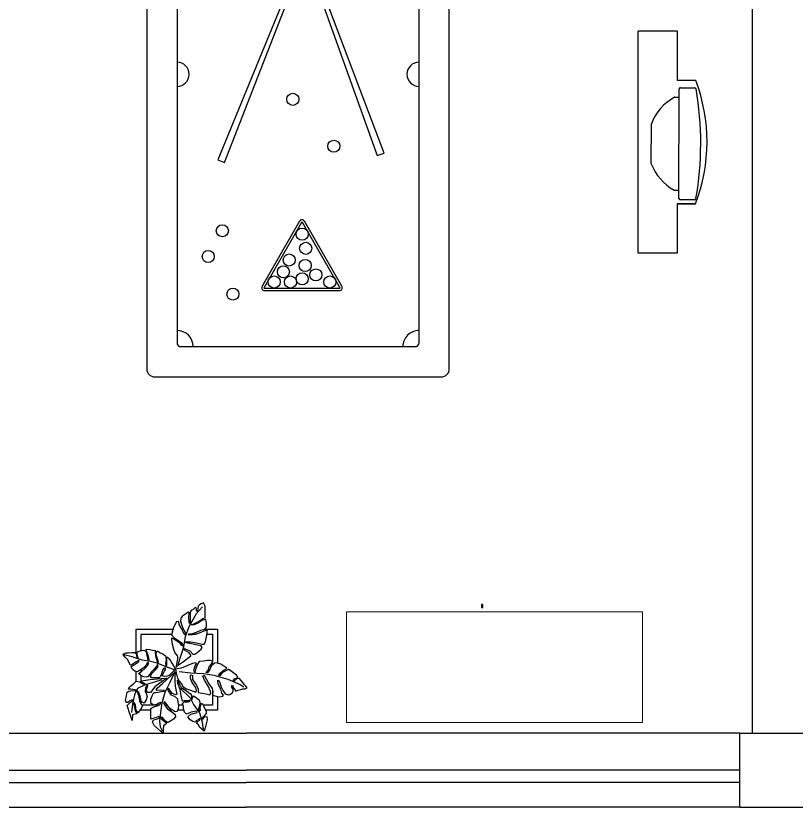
# Model space of a CAD drawing. Header units: inches. Extents: x 482566 to 494966, y -26460 to -22226.
# Drawn here: x 486226.7 to 486369, y -26320 to -26175.7 of the extents above; entities that cross this region are included whole.
import ezdxf

# ---------------------------------------------------------------- set-up
doc = ezdxf.new("R2010")
doc.units = ezdxf.units.IN
doc.header["$LTSCALE"] = 15
doc.header["$MEASUREMENT"] = 0
for name, color, linetype in [('A-DIMENSION', 4, 'Continuous'), ('A-GLASS', 4, 'Continuous'), ('A-WALL', 7, 'Continuous'), ('cad-block.com', 250, 'Continuous'), ('Ceco.NET 17', 3, 'Continuous'), ('furniture', 4, 'Continuous'), ('I-WALL-IN', 3, 'Continuous')]:
    doc.layers.add(name, color=color, linetype=linetype)
doc.layers.add('A-furniture', color=50, linetype='Continuous', lineweight=9)
doc.layers.add('COL', color=40, linetype='Continuous', lineweight=40)

# ---------------------------------------------------------------- blocks, each defined once
blk = doc.blocks.new('A$C756F409C')
at = {"layer": 'A-furniture'}
blk.add_lwpolyline([(0, -0.448), (1.2, -0.448), (1.2, 0), (0, 0)], close=True, dxfattribs=at)
blk = doc.blocks.new('TYH TY')
at = {"layer": 'furniture'}
for p, q in [((7404.2684, -2935.1728), (7404.2684, -2934.8866)), ((7404.2684, -2934.8866), (7405.8878, -2934.8866)), ((7405.8878, -2935.1728), (7405.8878, -2934.8866)), ((7404.9203, -2934.9826), (7405.212, -2934.9826)), ((7404.6281, -2935.1728), (7404.2684, -2935.1728)), ((7404.6281, -2935.1728), (7404.6281, -2935.306)), ((7404.6281, -2935.1728), (7404.6281, -2935.1728)), ((7404.6281, -2935.1728), (7404.6281, -2935.1728)), ((7404.6281, -2935.306), (7404.6281, -2935.1728)), ((7404.6675, -2935.1849), (7405.4648, -2935.1849)), ((7404.7267, -2935.1542), (7404.7267, -2935.1849)), ((7405.4056, -2935.1542), (7405.4056, -2935.1849)), ((7405.5281, -2935.1728), (7405.8878, -2935.1728)), ((7405.5281, -2935.306), (7405.5281, -2935.1728)), ((7404.6573, -2935.2989), (7404.6573, -2935.1951)), ((7405.475, -2935.1951), (7405.475, -2935.2989))]:
    blk.add_line(p, q, dxfattribs=at)
for centre, radius, start, end in [((7405.0548, -2935.3321), 0.3745, 111.04428, 150.76345), ((7405.0776, -2935.3321), 0.3745, 29.23655, 68.95572), ((7404.6675, -2935.1951), 0.0102, 90, 180), ((7404.7369, -2935.1542), 0.0102, 150.76345, 180), ((7405.3954, -2935.1542), 0.0102, 0, 29.23655), ((7405.4648, -2935.1951), 0.0102, 0, 90), ((7404.6675, -2935.2989), 0.0102, 180, 260.20829), ((7405.4648, -2935.2989), 0.0102, 279.79171, 0), ((7405.0781, -2934.1338), 1.2556, 248.99791, 291.00209), ((7405.0662, -2932.9889), 2.3544, 260.20829, 279.79171)]:
    blk.add_arc(centre, radius, start, end, dxfattribs=at)
blk = doc.blocks.new('sport-9')
at = {"color": 0, "linetype": 'ByBlock'}
for p, q in [((0, 1.5), (-2.92, 1.5)), ((-2.96, 1.46), (-2.96, 0.04)), ((0.04, 0.04), (0.04, 1.46)), ((-0.13, 1.35), (-2.79, 1.35)), ((-2.81, 1.33), (-2.81, 0.17)), ((-0.11, 0.17), (-0.11, 1.33)), ((-1.0694, 1.1763), (-2.0751, 0.7958)), ((-2.0504, 0.7862), (-1.0569, 1.1424)), ((-1.0569, 1.1424), (-1.0694, 1.1763)), ((-0.4092, 0.9676), (-0.7313, 0.7819)), ((-0.4036, 0.9579), (-0.7257, 0.7722)), ((-0.3994, 0.584), (-0.3994, 0.9555)), ((-0.3882, 0.584), (-0.3882, 0.9555)), ((-2.4207, 0.9307), (-2.4244, 0.9215)), ((-2.4244, 0.9215), (-1.0368, 0.3518)), ((-1.0234, 0.3854), (-2.4207, 0.9307)), ((-2.3929, 0.9196), (-2.3966, 0.9103)), ((-2.0976, 0.7873), (-2.4723, 0.6455)), ((-2.4689, 0.6361), (-2.0742, 0.7777)), ((-0.7313, 0.7576), (-0.4092, 0.5719)), ((-0.7257, 0.7673), (-0.4036, 0.5816)), ((-2.4723, 0.6455), (-2.4689, 0.6361)), ((-2.4442, 0.6559), (-2.4407, 0.6465)), ((-1.0368, 0.3518), (-1.0234, 0.3854)), ((-2.79, 0.15), (-0.13, 0.15)), ((-2.92, 0), (0, 0))]:
    blk.add_line(p, q, dxfattribs=at)
for centre in [(-1.1033, 0.9277), (-0.4306, 0.9079), (-0.4655, 0.8381), (-0.6672, 0.7706), (-0.5974, 0.788), (-0.512, 0.7857), (-0.4462, 0.7706), (-1.3359, 0.724), (-0.5393, 0.7065), (-0.4811, 0.6774), (-0.4306, 0.713), (-0.4306, 0.6315), (-0.3706, 0.4272), (-0.6846, 0.3748), (-0.5567, 0.305)]:
    blk.add_circle(centre, 0.03, dxfattribs=at)
for centre, radius, start, end in [((-2.92, 1.46), 0.04, 90, 180), ((0, 1.46), 0.04, 360, 90), ((-2.79, 1.33), 0.02, 90, 180), ((-2.81, 1.35), 0.08, 270, 0), ((-1.46, 1.35), 0.06, 180, 0), ((-0.11, 1.35), 0.08, 180, 270), ((-0.13, 1.33), 0.02, 0, 90), ((-0.4022, 0.9555), 0.014, 0, 119.9729), ((-0.4022, 0.9555), 0.0028, 0, 119.9729), ((-0.7243, 0.7697), 0.014, 119.9729, 240.0271), ((-0.7243, 0.7697), 0.0028, 119.9729, 240.0271), ((-0.4022, 0.584), 0.014, 240.0271, 0), ((-0.4022, 0.584), 0.0028, 240.0271, 0), ((-2.81, 0.15), 0.08, 0, 90), ((-1.46, 0.15), 0.06, 0, 180), ((-0.11, 0.15), 0.08, 90, 180), ((-2.79, 0.17), 0.02, 180, 270), ((-0.13, 0.17), 0.02, 270, 0), ((-2.92, 0.04), 0.04, 180, 270), ((0, 0.04), 0.04, 270, 0)]:
    blk.add_arc(centre, radius, start, end, dxfattribs=at)
blk = doc.blocks.new('pool table 2')
at = {"xscale": 1000, "yscale": 1000, "zscale": 1000}
blk.add_blockref('sport-9', (-40, -40), dxfattribs=at)
blk = doc.blocks.new('Drawing10')
at = {"layer": 'Ceco.NET 17', "color": 7}
for p, q in [((-0.0204, 0.2629), (-0.0589, 0.2734)), ((0.0289, 0.2471), (-0.0204, 0.2629)), ((0.0701, 0.2403), (0.0289, 0.2471)), ((0.1027, 0.2313), (0.0701, 0.2403)), ((0.1557, 0.2105), (0.1027, 0.2313)), ((0.1888, 0.1991), (0.1557, 0.2105))]:
    blk.add_line(p, q, dxfattribs=at)
for points in [[(0.3315, 0.5284), (0.32, 0.5238), (0.3123, 0.5192), (0.3046, 0.5123), (0.3031, 0.5015), (0.3016, 0.4878), (0.297, 0.4885), (0.297, 0.5), (0.2939, 0.5054), (0.2893, 0.5038), (0.2801, 0.4962), (0.2709, 0.4908), (0.2663, 0.4832), (0.2663, 0.4655), (0.2663, 0.4426), (0.2663, 0.4295), (0.2625, 0.4265), (0.2602, 0.4334), (0.259, 0.456), (0.2608, 0.4791), (0.2554, 0.4822), (0.2433, 0.4732), (0.2341, 0.4678), (0.2257, 0.4617), (0.2196, 0.4533), (0.218, 0.4387), (0.2249, 0.4165), (0.2326, 0.3981), (0.2426, 0.379), (0.2418, 0.3713), (0.2364, 0.3752), (0.2318, 0.3859), (0.2234, 0.402), (0.2119, 0.4226), (0.2094, 0.4373), (0.1979, 0.435), (0.1881, 0.4165), (0.1836, 0.408), (0.1805, 0.3958), (0.174, 0.3717), (0.1892, 0.3547), (0.2035, 0.3468), (0.2211, 0.3338), (0.2272, 0.3231), (0.2295, 0.3154), (0.2242, 0.3192), (0.2165, 0.33), (0.2004, 0.3399), (0.1828, 0.3522), (0.1743, 0.3552), (0.1736, 0.3483), (0.1766, 0.3246), (0.1828, 0.3001), (0.1904, 0.2825), (0.2027, 0.2664), (0.2027, 0.2534), (0.1943, 0.2097), (0.2127, 0.2266), (0.2326, 0.2396), (0.2688, 0.2673), (0.2688, 0.2704), (0.26, 0.2829), (0.2372, 0.2955), (0.2326, 0.3062), (0.241, 0.3024), (0.2646, 0.2929), (0.2787, 0.2765), (0.2879, 0.2757), (0.2891, 0.2754), (0.2924, 0.2779), (0.3077, 0.2909), (0.3192, 0.3009), (0.3253, 0.3093), (0.32, 0.3177), (0.3016, 0.3208), (0.2809, 0.3254), (0.2548, 0.3307), (0.2433, 0.3346), (0.2479, 0.3361), (0.2686, 0.3369), (0.297, 0.3315), (0.3253, 0.3254), (0.3353, 0.3261), (0.3414, 0.3376), (0.3453, 0.3614), (0.3491, 0.379), (0.3491, 0.3935), (0.3322, 0.3897), (0.3016, 0.3759), (0.2755, 0.3721), (0.2579, 0.3698), (0.2587, 0.3759), (0.2778, 0.3775), (0.297, 0.3836), (0.3184, 0.3935), (0.3376, 0.3997), (0.346, 0.4096), (0.3453, 0.4272), (0.343, 0.4464), (0.323, 0.4418), (0.3062, 0.4303), (0.2847, 0.4203), (0.2717, 0.4203), (0.2863, 0.4272), (0.3092, 0.438), (0.3276, 0.4518), (0.3399, 0.4556), (0.3399, 0.4793), (0.3399, 0.4992), (0.3399, 0.5123), (0.3361, 0.5192)], [(-0.0664, 0.2745), (-0.059, 0.28), (-0.0518, 0.2828), (-0.0381, 0.2833), (-0.0214, 0.2838), (-0.0081, 0.2847), (-0.001, 0.28), (0.0014, 0.27), (0.0047, 0.2581), (0.0094, 0.2572), (0.0061, 0.2657), (0.0042, 0.2771), (0.0052, 0.2866), (0.0094, 0.2895), (0.0199, 0.2918), (0.0299, 0.2947), (0.0379, 0.2956), (0.0484, 0.2885), (0.0522, 0.2714), (0.055, 0.2572), (0.0574, 0.2453), (0.0631, 0.2472), (0.0598, 0.2653), (0.0546, 0.2823), (0.0508, 0.2928), (0.0493, 0.2985), (0.0522, 0.2999), (0.0674, 0.2985), (0.0802, 0.2966), (0.0926, 0.2947), (0.094, 0.2795), (0.0973, 0.2605), (0.1021, 0.2448), (0.103, 0.2358), (0.1073, 0.2315), (0.1092, 0.2372), (0.1054, 0.2534), (0.1002, 0.2676), (0.0987, 0.2809), (0.1025, 0.2933), (0.1092, 0.2899), (0.1182, 0.2833), (0.131, 0.2776), (0.1443, 0.2676), (0.1467, 0.2496), (0.1448, 0.2287), (0.1477, 0.2164), (0.151, 0.2216), (0.151, 0.2315), (0.15, 0.2463), (0.1505, 0.2543), (0.1491, 0.261), (0.1534, 0.261), (0.16, 0.2548), (0.1695, 0.2434), (0.1752, 0.2325), (0.1842, 0.2192), (0.1923, 0.2045), (0.1838, 0.1917), (0.1719, 0.1817), (0.1638, 0.1727), (0.1534, 0.1679), (0.1382, 0.1656), (0.1282, 0.1689), (0.131, 0.1779), (0.1391, 0.1917), (0.1443, 0.2007), (0.1448, 0.2073), (0.1358, 0.2073), (0.1301, 0.1978), (0.1234, 0.1746), (0.1187, 0.1646), (0.113, 0.1603), (0.1006, 0.1589), (0.0859, 0.1589), (0.0759, 0.1599), (0.0698, 0.1679), (0.0774, 0.1803), (0.094, 0.1969), (0.1054, 0.2097), (0.1078, 0.2206), (0.104, 0.2249), (0.0968, 0.2121), (0.0859, 0.2002), (0.0745, 0.1898), (0.066, 0.176), (0.0593, 0.1656), (0.0512, 0.1632), (0.0375, 0.1641), (0.027, 0.1675), (0.0113, 0.1817), (0.0237, 0.1893), (0.0455, 0.2083), (0.0555, 0.2202), (0.0603, 0.2282), (0.0612, 0.2358), (0.0541, 0.2339), (0.0479, 0.2211), (0.0337, 0.2069), (0.0204, 0.1997), (0.0056, 0.1898), (-0.0062, 0.1921), (-0.0157, 0.1993), (-0.0219, 0.2059), (-0.0249, 0.2153), (-0.0086, 0.2254), (0.0061, 0.2334), (0.0151, 0.2415), (0.0104, 0.2453), (-0.0001, 0.2382), (-0.0105, 0.2325), (-0.0248, 0.2216), (-0.03, 0.2235), (-0.0333, 0.2306), (-0.0414, 0.2486), (-0.0528, 0.26), (-0.0632, 0.271)], [(0.5469, 0.1104), (0.5399, 0.1179), (0.5321, 0.1263), (0.5249, 0.1367), (0.5158, 0.1478), (0.5093, 0.1562), (0.4996, 0.1556), (0.4898, 0.1517), (0.48, 0.1413), (0.4781, 0.1465), (0.4859, 0.1556), (0.4996, 0.1595), (0.4996, 0.166), (0.4937, 0.1725), (0.48, 0.1829), (0.4683, 0.192), (0.4547, 0.2004), (0.441, 0.1939), (0.428, 0.1874), (0.4189, 0.1783), (0.4111, 0.1692), (0.4046, 0.1718), (0.4137, 0.1829), (0.4228, 0.1913), (0.4339, 0.1985), (0.441, 0.2024), (0.4456, 0.2076), (0.4371, 0.2134), (0.4163, 0.227), (0.4007, 0.2322), (0.3871, 0.2335), (0.3695, 0.2173), (0.3624, 0.1998), (0.3513, 0.1842), (0.3422, 0.1855), (0.3539, 0.1965), (0.3598, 0.2134), (0.3689, 0.2257), (0.376, 0.2348), (0.3747, 0.2413), (0.365, 0.2446), (0.35, 0.2446), (0.3325, 0.242), (0.3097, 0.2394), (0.3013, 0.227), (0.2928, 0.205), (0.2883, 0.1861), (0.2837, 0.1959), (0.2909, 0.2179), (0.2948, 0.2264), (0.2967, 0.2309), (0.2935, 0.2342), (0.2779, 0.2296), (0.2571, 0.2218), (0.2454, 0.2173), (0.2304, 0.2101), (0.2194, 0.2069), (0.1927, 0.203), (0.1973, 0.1835), (0.2025, 0.1575), (0.2109, 0.1426), (0.2226, 0.1296), (0.2304, 0.1153), (0.248, 0.1056), (0.2668, 0.0984), (0.2941, 0.0893), (0.2974, 0.0952), (0.2941, 0.1114), (0.2837, 0.125), (0.2733, 0.14), (0.2675, 0.1575), (0.2668, 0.1718), (0.2714, 0.1744), (0.2766, 0.1705), (0.2766, 0.1517), (0.2883, 0.1348), (0.2961, 0.1238), (0.3045, 0.103), (0.3058, 0.0874), (0.3247, 0.0841), (0.3435, 0.0809), (0.3624, 0.0763), (0.3676, 0.0822), (0.3663, 0.0926), (0.3539, 0.1192), (0.3442, 0.1348), (0.3364, 0.1478), (0.3279, 0.1679), (0.3344, 0.1725), (0.3461, 0.1517), (0.3578, 0.1296), (0.3734, 0.1069), (0.3767, 0.0906), (0.376, 0.0776), (0.3825, 0.0718), (0.4027, 0.0679), (0.4118, 0.0666), (0.4261, 0.0685), (0.43, 0.0737), (0.4222, 0.0848), (0.4163, 0.103), (0.4046, 0.125), (0.4014, 0.1393), (0.4014, 0.1478), (0.4066, 0.1471), (0.4111, 0.1348), (0.4189, 0.116), (0.4274, 0.0952), (0.4384, 0.0815), (0.454, 0.0757), (0.4618, 0.0783), (0.4729, 0.0854), (0.4794, 0.0965), (0.4696, 0.116), (0.4742, 0.1238), (0.4781, 0.1121), (0.4853, 0.101), (0.4905, 0.0939), (0.5009, 0.0984), (0.5152, 0.1017), (0.5243, 0.1056), (0.5373, 0.1049)], [(-0.0199, -0.051), (-0.0269, -0.0314), (-0.0329, -0.0134), (-0.0418, 0.0142), (-0.0441, 0.0239), (-0.0291, 0.0388), (-0.0187, 0.0441), (-0.0164, 0.05), (-0.0232, 0.0493), (-0.0336, 0.0448), (-0.0418, 0.0373), (-0.0493, 0.0373), (-0.0531, 0.0493), (-0.0493, 0.062), (-0.0448, 0.0889), (-0.0366, 0.0941), (-0.0194, 0.0971), (-0.0045, 0.0956), (0, 0.0986), (-0.0067, 0.1008), (-0.0269, 0.1045), (-0.0389, 0.1045), (-0.0366, 0.1105), (-0.0276, 0.1187), (-0.0142, 0.1299), (-0.0007, 0.1426), (0.0172, 0.1396), (0.0329, 0.1292), (0.0448, 0.1277), (0.0381, 0.1329), (0.0269, 0.1381), (0.0269, 0.1449), (0.0366, 0.1471), (0.0687, 0.1516), (0.1233, 0.1561), (0.1509, 0.1583), (0.1225, 0.1381), (0.0912, 0.1157), (0.071, 0.0874), (0.0538, 0.0881), (0.0501, 0.1016), (0.0568, 0.1225), (0.0538, 0.1247), (0.0456, 0.1105), (0.0441, 0.0933), (0.0508, 0.0799), (0.0545, 0.068), (0.0486, 0.0515), (0.0389, 0.0351), (0.0247, 0.0426), (0.0209, 0.065), (0.012, 0.0881), (0.0045, 0.0933), (0.009, 0.0777), (0.0142, 0.0605), (0.0157, 0.0441), (0.0232, 0.0321), (0.0306, 0.0231), (0.0239, 0.0082), (0.0149, -0.0052), (0.009, -0.0127), (0, 0), (-0.0037, 0.0261), (-0.0105, 0.0388), (-0.012, 0.0291), (-0.0067, 0.0045), (-0.0037, -0.0067), (0.003, -0.0172), (-0.0112, -0.0209), (-0.0179, -0.0231)], [(0.2025, 0.1473), (0.2209, 0.1124), (0.2374, 0.1014), (0.268, 0.0812), (0.2729, 0.0733), (0.2723, 0.0665), (0.2699, 0.0555), (0.2742, 0.0512), (0.2785, 0.0641), (0.2827, 0.0714), (0.2901, 0.0659), (0.2981, 0.0592), (0.3103, 0.0518), (0.3134, 0.0365), (0.3109, 0.0231), (0.3072, 0.0066), (0.3097, -0.0057), (0.3158, 0.0004), (0.3152, 0.0108), (0.3183, 0.0274), (0.3219, 0.0353), (0.3274, 0.0298), (0.3354, 0.0127), (0.3446, -0.0051), (0.344, -0.0167), (0.333, -0.0296), (0.3219, -0.0436), (0.3299, -0.043), (0.3366, -0.0332), (0.3477, -0.0308), (0.3489, -0.0479), (0.344, -0.0675), (0.3391, -0.0859), (0.3354, -0.1036), (0.3121, -0.0834), (0.306, -0.0712), (0.2993, -0.0657), (0.3023, -0.0553), (0.3127, -0.0485), (0.3152, -0.0406), (0.306, -0.0461), (0.2944, -0.0528), (0.2907, -0.0595), (0.2791, -0.0553), (0.2656, -0.0467), (0.2546, -0.032), (0.2687, -0.0191), (0.287, -0.0143), (0.2999, -0.0106), (0.2993, -0.0045), (0.2864, -0.0069), (0.2711, -0.0094), (0.2564, -0.0167), (0.2472, -0.0191), (0.238, -0.0087), (0.2331, 0.0078), (0.2331, 0.0188), (0.2282, 0.0329), (0.2368, 0.0408), (0.2558, 0.0421), (0.265, 0.0439), (0.2644, 0.0488), (0.2558, 0.0469), (0.2362, 0.0463), (0.2276, 0.0445), (0.2221, 0.0727), (0.216, 0.1014), (0.2056, 0.1314)]]:
    blk.add_lwpolyline(points, close=True, dxfattribs=at)
for points in [[(0.2058, 0.225), (0.2341, 0.3116), (0.2426, 0.3637), (0.261, 0.4127), (0.297, 0.4763), (0.3261, 0.5084)], [(0, 0.2757), (0, 0.4), (0.1816, 0.4)], [(0.2244, 0.4), (0.2318, 0.4)], [(0.3379, 0.4), (0.4, 0.4), (0.4, 0.2323)], [(0.025, 0.2933), (0.025, 0.375), (0.1749, 0.375)], [(0.2367, 0.375), (0.2422, 0.375)], [(0.2585, 0.375), (0.2953, 0.375)], [(0.3482, 0.375), (0.375, 0.375), (0.375, 0.24)], [(0, 0.2301), (0, 0.2382)], [(0.025, 0.1904), (0.025, 0.2022)], [(0.375, 0.2335), (0.375, 0.2223)], [(0, 0.1425), (0, 0.1909)], [(0.025, 0.1344), (0.025, 0.1693)], [(0.1913, 0.1889), (0.1905, 0.1643), (0.1898, 0.1411), (0.192, 0.118), (0.1973, 0.0941), (0.2003, 0.0792), (0.1943, 0.0762), (0.1786, 0.0821), (0.1681, 0.0933), (0.1607, 0.1068), (0.1539, 0.1023), (0.1599, 0.0911), (0.1704, 0.0762), (0.189, 0.0687), (0.204, 0.0568), (0.2055, 0.0403), (0.2077, 0.0231), (0.207, 0.0075), (0.2017, -0.0067), (0.1913, -0.0082), (0.1659, 0.0082), (0.1517, 0.0261), (0.139, 0.0433), (0.1338, 0.0366), (0.142, 0.0224), (0.1547, 0.0075), (0.1771, -0.0097), (0.1913, -0.0209), (0.1928, -0.0321), (0.1831, -0.0433), (0.1734, -0.0508), (0.1569, -0.0612), (0.142, -0.0515), (0.13, -0.0358), (0.1203, -0.0343), (0.124, -0.0426), (0.1375, -0.0538), (0.1494, -0.0627), (0.1479, -0.0672), (0.1338, -0.0769), (0.1323, -0.0956), (0.1323, -0.1128), (0.1196, -0.1023), (0.1054, -0.0904), (0.0889, -0.0747), (0.0807, -0.0582), (0.0844, -0.0478), (0.1046, -0.0418), (0.1158, -0.0373), (0.1113, -0.0314), (0.0941, -0.0366), (0.0814, -0.0403), (0.0725, -0.0433), (0.0725, -0.0246), (0.0717, -0.0067), (0.0725, 0.0082), (0.0822, 0.0149), (0.1076, 0.0231), (0.1173, 0.0306), (0.121, 0.0388), (0.1121, 0.0351), (0.1016, 0.0284), (0.0844, 0.0254), (0.0717, 0.0351), (0.0725, 0.0553), (0.0785, 0.0702), (0.0867, 0.0866), (0.0986, 0.0881), (0.124, 0.0926), (0.1405, 0.0941), (0.1352, 0.0978), (0.121, 0.0993), (0.1016, 0.0978), (0.0979, 0.1016), (0.1031, 0.1083), (0.1158, 0.1195), (0.13, 0.1322), (0.1913, 0.1889)], [(0.1853, 0.1785), (0.1651, 0.1359), (0.1405, 0.0866), (0.1263, 0.0366), (0.1196, -0.0105), (0.1143, -0.0545), (0.1173, -0.0821), (0.127, -0.1016)], [(0.2116, 0.19), (0.2688, 0.1835), (0.3312, 0.1816), (0.3825, 0.1731), (0.4514, 0.1523), (0.5113, 0.127), (0.5295, 0.1153)], [(0.1263, 0.1501), (0.0897, 0.1389), (0.0441, 0.1247), (0.0067, 0.1068), (-0.0082, 0.0754), (-0.0187, 0.0306), (-0.0232, -0.0119)], [(0.2178, 0.1075), (0.265, 0.0604), (0.2827, 0.028), (0.3115, -0.0136), (0.3225, -0.0504), (0.3305, -0.0926)], [(0.375, 0.0991), (0.375, 0.025), (0.3297, 0.025)], [(0.025, 0.0299), (0.025, 0.0424)], [(0.4, 0.0684), (0.4, 0), (0.342, 0)], [(0.0721, 0), (0.0184, 0)], [(0.11, 0.025), (0.0291, 0.025)], [(0.1526, 0.025), (0.1405, 0.025)], [(0.1786, 0), (0.1644, 0)], [(0.2354, 0), (0.2042, 0)], [(0.231, 0.025), (0.2075, 0.025)], [(0.3154, 0), (0.3085, 0)], [(0.3178, 0.025), (0.3113, 0.025)]]:
    blk.add_lwpolyline(points, dxfattribs=at)
for radius, start, end in [(0.1515, 66.8462, 69.1635), (0.1515, 207.3985, 208.1983), (0.1105, 239.4978, 242.4297), (0.1105, 256.133, 263.4421)]:
    blk.add_arc((0.19, 0.1931), radius, start, end, dxfattribs=at)

msp = doc.modelspace()

# ---------------------------------------------------------------- linework, layer by layer
for p, q in [((486358.65, -26306.47, 6.93), (486410.55, -26306.47, 6.93)), ((486358.65, -26319.97, 6.93), (486410.55, -26319.97, 6.93))]:
    msp.add_line(p, q)
at = {"layer": 'A-DIMENSION'}
for p, q in [((486358.65, -26306.47, 6.93), (486268.65, -26306.47, 6.93)), ((485733.15, -26319.97, 6.93), (486246.15, -26319.97, 6.93)), ((486358.65, -26319.97, 6.93), (486268.65, -26319.97, 6.93))]:
    msp.add_line(p, q, dxfattribs=at)
at = {"layer": 'A-GLASS'}
for p, q in [((485733.15, -26306.47, 6.93), (486246.15, -26306.47, 6.93)), ((486246.15, -26306.47, 6.93), (486268.65, -26306.47, 6.93)), ((486358.65, -26319.97, 6.93), (486358.65, -26306.47, 6.93)), ((485733.15, -26313.22, 6.93), (486246.15, -26313.22, 6.93)), ((486246.15, -26313.22, 6.93), (486268.65, -26313.22, 6.93)), ((486358.65, -26313.22, 6.93), (486268.65, -26313.22, 6.93)), ((485733.15, -26315.47, 6.93), (486246.15, -26315.47, 6.93)), ((486246.15, -26315.47, 6.93), (486268.65, -26315.47, 6.93)), ((486358.65, -26315.47, 6.93), (486268.65, -26315.47, 6.93)), ((486246.15, -26319.97, 6.93), (486268.65, -26319.97, 6.93))]:
    msp.add_line(p, q, dxfattribs=at)
at = {"layer": 'A-WALL'}
msp.add_line((486246.15, -26306.47, 6.93), (486268.65, -26306.47, 6.93), dxfattribs=at)
at = {"layer": 'cad-block.com'}
msp.add_lwpolyline([(486311.59, -26283.02), (486311.59, -26283.59), (486311.81, -26283.59), (486311.81, -26283.02), (486311.59, -26283.02)], dxfattribs=at)
at = {"layer": 'I-WALL-IN'}
for p, q in [((486360.9, -26252.47, 6.93), (486360.9, -26286.22, 6.93)), ((486360.9, -26286.22, 6.93), (486360.9, -26306.47, 6.93))]:
    msp.add_line(p, q, dxfattribs=at)
at = {"layer": 'I-WALL-IN', "elevation": 6.93}
msp.add_lwpolyline([(486360.9, -26056.72), (486360.9, -26252.47)], dxfattribs=at)

# ---------------------------------------------------------------- block references
at = {"color": 40, "true_color": 0xf8d731, "xscale": 0.03678022598344886, "yscale": 0.03678022598344886, "zscale": 0.03678022598344886, "rotation": 270}
msp.add_blockref('pool table 2', (486252, -26241.54), dxfattribs=at)
at = {"xscale": -45, "yscale": 45, "zscale": 45, "rotation": 359.9999997753175}
msp.add_blockref('A$C756F409C', (486340.93, -26284.37, -110.14), dxfattribs=at)
at = {"layer": 'Ceco.NET 17', "xscale": 37.02206043585839, "yscale": 37.02206043585839, "zscale": 37.02206043585839}
msp.add_blockref('Drawing10', (486248.61, -26302.3, 10.35), dxfattribs=at)
at = {"layer": 'COL', "extrusion": (1.93069e-17, 5.11342e-06, 1), "xscale": 24.98467393218972, "yscale": 24.98467393218972, "zscale": 24.98467393218972, "rotation": 89.9401928220396}
msp.add_blockref('TYH TY', (412819.87, -211135.54, -0.13), dxfattribs=at)

doc.saveas('drawing.dxf')
